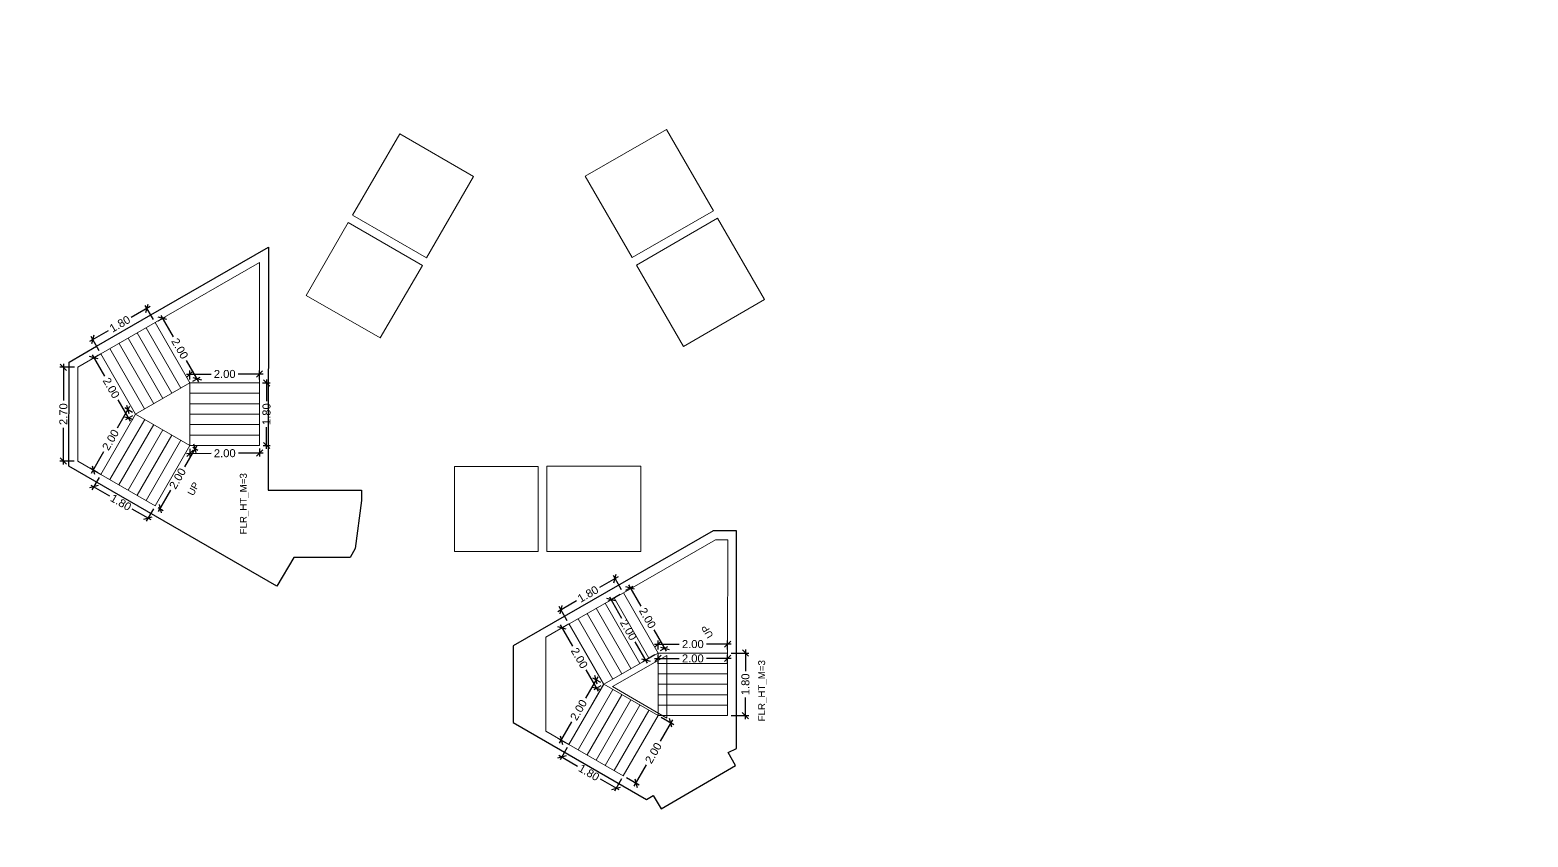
# Model space of a CAD drawing. Header units: metres. Extents: x 256329 to 886268, y -249371 to 355.
# Drawn here: x 282609.43 to 282652.48, y -417.07 to -393.86 of the extents above; entities that cross this region are included whole.
import ezdxf

# ---------------------------------------------------------------- set-up
doc = ezdxf.new("R2010")
doc.units = ezdxf.units.M
doc.header["$MEASUREMENT"] = 0
doc.header["$PDMODE"] = 35
doc.linetypes.add('CONTINOUS', pattern=[0])
doc.layers.get('0').update_dxf_attribs({"lineweight": 18})
doc.layers.get('Defpoints').update_dxf_attribs({"lineweight": 20})
doc.layers.add('A_TEXT', color=4, linetype='Continuous', lineweight=0, transparency=0.3)
for name, color, linetype, lineweight in [('BLK_1_FLR_1_STAIR_1_LANDING_2', 7, 'Continuous', 0), ('BLK_1_FLR_2_LIFT_10', 1, 'Continuous', 0), ('BLK_1_FLR_2_LIFT_11', 1, 'Continuous', 0), ('BLK_1_FLR_2_LIFT_12', 1, 'Continuous', 0), ('BLK_1_FLR_2_LIFT_7', 1, 'Continuous', 0), ('BLK_1_FLR_2_LIFT_8', 1, 'Continuous', 0), ('BLK_1_FLR_2_LIFT_9', 1, 'Continuous', 0), ('BLK_1_FLR_2_STAIR_3_FLIGHT_1', 7, 'Continuous', 0), ('BLK_1_FLR_2_STAIR_3_FLIGHT_2', 7, 'Continuous', 0), ('BLK_1_FLR_2_STAIR_3_FLIGHT_3', 7, 'Continuous', 0), ('BLK_1_FLR_2_STAIR_3_LANDING_1', 7, 'Continuous', 0), ('BLK_1_FLR_2_STAIR_4_FLIGHT_1', 7, 'Continuous', 0), ('BLK_1_FLR_2_STAIR_4_FLIGHT_2', 7, 'Continuous', 0), ('BLK_1_FLR_2_STAIR_4_FLIGHT_3', 7, 'Continuous', 0), ('BLK_1_FLR_2_STAIR_4_LANDING_1', 7, 'Continuous', 0), ('BLK_1_FLR_2_STAIR_4_LANDING_2', 7, 'Continuous', 0)]:
    doc.layers.add(name, color=color, linetype=linetype, lineweight=lineweight)
doc.layers.add('BLK_1_FLR_2_STAIR_3', color=7, linetype='Continuous', plot=False)
doc.layers.add('BLK_1_FLR_2_STAIR_4', color=7, linetype='Continuous', plot=False)
doc.styles.add('Arial', font='arial.ttf')
doc.styles.get("Standard").update_dxf_attribs({"font": 'arial.ttf'})
doc.dimstyles.new('METRIC DIM', dxfattribs={"dimtxt": 0.23, "dimasz": 0.18, "dimexe": 0.1, "dimexo": 0.1, "dimgap": 0.09, "dimtad": 0, "dimzin": 0, "dimdsep": 46, "dimtxsty": 'Standard', "dimblk": 'OBLIQUE', "dimcen": 0, "dimdle": 0.1, "dimclrd": 147, "dimclre": 147, "dimclrt": 7, "dimadec": 0, "dimazin": 0, "dimtfac": 1, "dimtofl": 0, "dimtmove": 0, "dimatfit": 2, "dimfxl": 0.125, "dimtolj": 1, "dimtzin": 0, "dimarcsym": 0})

# ---------------------------------------------------------------- blocks, each defined once
blk = doc.blocks.new('_Oblique')
at = {"color": 0, "linetype": 'ByBlock', "lineweight": -2}
blk.add_line((-0.5, -0.5), (0.5, 0.5), dxfattribs=at)
blk = doc.blocks.new('*D792')
at = {"layer": 'BLK_1_FLR_2_STAIR_3_FLIGHT_2', "color": 147, "lineweight": -2, "transparency": 16777216}
for p, q in [((282626.33526, -409.580947), (282625.795524, -409.891094)), ((282626.433826, -409.953188), (282626.198733, -409.544065)), ((282624.601168, -410.577402), (282625.140904, -410.267256)), ((282624.873143, -410.849998), (282624.63805, -410.440875))]:
    blk.add_line(p, q, dxfattribs=at)
at = {"layer": 'Defpoints', "color": 0, "linetype": 'CONTINOUS', "transparency": 16777216}
for p in [(282626.248556, -409.63077), (282626.483649, -410.039893, 0.042641), (282624.922966, -410.936703, 0.042641)]:
    blk.add_point(p, dxfattribs=at)
at = {"layer": 'BLK_1_FLR_2_STAIR_3_FLIGHT_2', "color": 147, "linetype": 'CONTINOUS', "lineweight": -2, "transparency": 16777216, "xscale": 0.18, "yscale": 0.18, "zscale": 0.18}
for p, rotation in [((282626.248556, -409.63077), 29.88281300000001), ((282624.687873, -410.527579), 209.882813)]:
    blk.add_blockref('_Oblique', p, dxfattribs=dict(at, rotation=rotation))
at = {"layer": 'BLK_1_FLR_2_STAIR_3_FLIGHT_2', "color": 7, "linetype": 'CONTINOUS', "transparency": 16777216, "insert": (282625.468214, -410.079175), "char_height": 0.23, "attachment_point": 5, "rotation": 29.8828126}
blk.add_mtext('\\A1;1.80', dxfattribs=at)
blk = doc.blocks.new('*D793')
at = {"layer": 'BLK_1_FLR_2_STAIR_3_FLIGHT_3', "color": 147, "lineweight": -2, "transparency": 16777216}
for p, q in [((282629.580751, -411.774022), (282630.092723, -411.774206)), ((282629.992759, -411.67417), (282629.992535, -412.29667)), ((282629.99204, -413.67417), (282629.992263, -413.05167)), ((282629.580104, -413.574022), (282630.092076, -413.574206))]:
    blk.add_line(p, q, dxfattribs=at)
at = {"layer": 'Defpoints', "color": 0, "linetype": 'CONTINOUS', "transparency": 16777216}
for p in [(282629.480751, -411.773986, 0.042641), (282629.992723, -411.77417), (282629.480104, -413.573986, 0.042641)]:
    blk.add_point(p, dxfattribs=at)
at = {"layer": 'BLK_1_FLR_2_STAIR_3_FLIGHT_3', "color": 147, "linetype": 'CONTINOUS', "lineweight": -2, "transparency": 16777216, "xscale": 0.18, "yscale": 0.18, "zscale": 0.18}
for p, rotation in [((282629.992723, -411.77417), 89.979403), ((282629.992076, -413.57417), 269.979403)]:
    blk.add_blockref('_Oblique', p, dxfattribs=dict(at, rotation=rotation))
at = {"layer": 'BLK_1_FLR_2_STAIR_3_FLIGHT_3', "color": 7, "linetype": 'CONTINOUS', "transparency": 16777216, "insert": (282629.992399, -412.67417), "char_height": 0.23, "attachment_point": 5, "rotation": 89.9794033}
blk.add_mtext('\\A1;1.80', dxfattribs=at)
blk = doc.blocks.new('*D729')
at = {"layer": 'BLK_1_FLR_2_STAIR_3_LANDING_1', "color": 147, "lineweight": -2, "transparency": 16777216}
for p, q in [((282625.748149, -412.456966), (282625.394005, -413.072892)), ((282625.83273, -412.62095), (282625.611612, -412.493812)), ((282624.650779, -414.365508), (282625.004923, -413.749582)), ((282624.835051, -414.356109), (282624.613934, -414.228971))]:
    blk.add_line(p, q, dxfattribs=at)
at = {"layer": 'Defpoints', "color": 0, "linetype": 'CONTINOUS', "transparency": 16777216}
for p in [(282625.698303, -412.543658), (282625.919421, -412.670795, 0.042641), (282624.921743, -414.405954, 0.042641)]:
    blk.add_point(p, dxfattribs=at)
at = {"layer": 'BLK_1_FLR_2_STAIR_3_LANDING_1', "color": 147, "linetype": 'CONTINOUS', "lineweight": -2, "transparency": 16777216, "xscale": 0.18, "yscale": 0.18, "zscale": 0.18}
for p, rotation in [((282625.698303, -412.543658), 60.102044), ((282624.700625, -414.278816), 240.102044)]:
    blk.add_blockref('_Oblique', p, dxfattribs=dict(at, rotation=rotation))
at = {"layer": 'BLK_1_FLR_2_STAIR_3_LANDING_1', "color": 7, "linetype": 'CONTINOUS', "transparency": 16777216, "insert": (282625.199464, -413.411237), "char_height": 0.23, "attachment_point": 5, "rotation": 60.1020442}
blk.add_mtext('\\A1;2.00', dxfattribs=at)
blk = doc.blocks.new('*D730')
at = {"layer": 'BLK_1_FLR_2_STAIR_3_LANDING_1', "color": 147, "lineweight": -2, "transparency": 16777216}
for p, q in [((282624.836261, -410.986526), (282624.635542, -411.101864)), ((282624.672424, -410.965337), (282625.026023, -411.580691)), ((282625.768525, -412.872838), (282625.414926, -412.257484)), ((282625.832716, -412.720618), (282625.631997, -412.835957))]:
    blk.add_line(p, q, dxfattribs=at)
at = {"layer": 'Defpoints', "color": 0, "linetype": 'CONTINOUS', "transparency": 16777216}
for p in [(282624.722247, -411.052041), (282624.922966, -410.936703, 0.042641), (282625.919421, -412.670795, 0.042641)]:
    blk.add_point(p, dxfattribs=at)
at = {"layer": 'BLK_1_FLR_2_STAIR_3_LANDING_1', "color": 147, "linetype": 'CONTINOUS', "lineweight": -2, "transparency": 16777216, "xscale": 0.18, "yscale": 0.18, "zscale": 0.18}
for p, rotation in [((282624.722247, -411.052041), 119.882813), ((282625.718702, -412.786134), 299.882813)]:
    blk.add_blockref('_Oblique', p, dxfattribs=dict(at, rotation=rotation))
at = {"layer": 'BLK_1_FLR_2_STAIR_3_LANDING_1', "color": 7, "linetype": 'CONTINOUS', "transparency": 16777216, "insert": (282625.220474, -411.919087), "char_height": 0.23, "attachment_point": 5, "rotation": 299.8828126}
blk.add_mtext('\\A1;2.00', dxfattribs=at)
blk = doc.blocks.new('*D731')
at = {"layer": 'BLK_1_FLR_2_STAIR_3_FLIGHT_2', "color": 147, "lineweight": -2, "transparency": 16777216}
for p, q in [((282626.396944, -410.089716), (282626.044557, -410.292207)), ((282626.081439, -410.15568), (282626.435038, -410.771034)), ((282627.17754, -412.063181), (282626.823941, -411.447827)), ((282627.3934, -411.823808), (282627.041012, -412.026299))]:
    blk.add_line(p, q, dxfattribs=at)
at = {"layer": 'Defpoints', "color": 0, "linetype": 'CONTINOUS', "transparency": 16777216}
for p in [(282626.483649, -410.039893, 0.042641), (282626.131262, -410.242384), (282627.480104, -411.773986, 0.042641)]:
    blk.add_point(p, dxfattribs=at)
at = {"layer": 'BLK_1_FLR_2_STAIR_3_FLIGHT_2', "color": 147, "linetype": 'CONTINOUS', "lineweight": -2, "transparency": 16777216, "xscale": 0.18, "yscale": 0.18, "zscale": 0.18}
for p, rotation in [((282626.131262, -410.242384), 119.882813), ((282627.127717, -411.976477), 299.882813)]:
    blk.add_blockref('_Oblique', p, dxfattribs=dict(at, rotation=rotation))
at = {"layer": 'BLK_1_FLR_2_STAIR_3_FLIGHT_2', "color": 7, "linetype": 'CONTINOUS', "transparency": 16777216, "insert": (282626.629489, -411.10943), "char_height": 0.23, "attachment_point": 5, "rotation": 299.8828126}
blk.add_mtext('\\A1;2.00', dxfattribs=at)
blk = doc.blocks.new('*D732')
at = {"layer": 'BLK_1_FLR_1_STAIR_1_LANDING_2', "color": 147, "lineweight": -2, "transparency": 16777216}
for p, q in [((282627.480104, -411.673986), (282627.480104, -411.418335)), ((282629.480104, -411.673986), (282629.480104, -411.418335)), ((282627.380104, -411.518335), (282628.089818, -411.518335)), ((282629.580104, -411.518335), (282628.870391, -411.518335))]:
    blk.add_line(p, q, dxfattribs=at)
at = {"layer": 'Defpoints', "color": 0, "linetype": 'CONTINOUS', "transparency": 16777216}
for p in [(282627.480104, -411.773986, 0.042641), (282629.480104, -411.518335), (282629.480104, -411.773986, 0.042641)]:
    blk.add_point(p, dxfattribs=at)
at = {"layer": 'BLK_1_FLR_1_STAIR_1_LANDING_2', "color": 147, "linetype": 'CONTINOUS', "lineweight": -2, "transparency": 16777216, "xscale": 0.18, "yscale": 0.18, "zscale": 0.18, "rotation": 180}
blk.add_blockref('_Oblique', (282627.480104, -411.518335), dxfattribs=at)
at = {"layer": 'BLK_1_FLR_1_STAIR_1_LANDING_2', "color": 147, "linetype": 'CONTINOUS', "lineweight": -2, "transparency": 16777216, "xscale": 0.18, "yscale": 0.18, "zscale": 0.18}
blk.add_blockref('_Oblique', (282629.480104, -411.518335), dxfattribs=at)
at = {"layer": 'BLK_1_FLR_1_STAIR_1_LANDING_2', "color": 7, "linetype": 'CONTINOUS', "transparency": 16777216, "insert": (282628.480104, -411.518335), "char_height": 0.23, "attachment_point": 5}
blk.add_mtext('\\A1;2.00', dxfattribs=at)
blk = doc.blocks.new('*D733')
at = {"layer": 'BLK_1_FLR_2_STAIR_3_FLIGHT_1', "color": 147, "lineweight": -2, "transparency": 16777216}
for p, q in [((282624.871759, -414.492566), (282624.666353, -414.848495)), ((282624.629725, -414.7119), (282625.168884, -415.023048)), ((282626.361965, -415.711572), (282625.822805, -415.400424)), ((282626.430775, -415.392271), (282626.225369, -415.748201))]:
    blk.add_line(p, q, dxfattribs=at)
at = {"layer": 'Defpoints', "color": 0, "linetype": 'CONTINOUS', "transparency": 16777216}
for p in [(282624.921743, -414.405954, 0.042641), (282626.480759, -415.305659, 0.042641), (282626.275353, -415.661589)]:
    blk.add_point(p, dxfattribs=at)
at = {"layer": 'BLK_1_FLR_2_STAIR_3_FLIGHT_1', "color": 147, "linetype": 'CONTINOUS', "lineweight": -2, "transparency": 16777216, "xscale": 0.18, "yscale": 0.18, "zscale": 0.18}
for p, rotation in [((282624.716337, -414.761883), 150.01084), ((282626.275353, -415.661589), 330.01084)]:
    blk.add_blockref('_Oblique', p, dxfattribs=dict(at, rotation=rotation))
at = {"layer": 'BLK_1_FLR_2_STAIR_3_FLIGHT_1', "color": 7, "linetype": 'CONTINOUS', "transparency": 16777216, "insert": (282625.495845, -415.211736), "char_height": 0.23, "attachment_point": 5, "rotation": 330.0108404}
blk.add_mtext('\\A1;1.80', dxfattribs=at)
blk = doc.blocks.new('*D734')
at = {"layer": 'BLK_1_FLR_2_STAIR_4_FLIGHT_2', "color": 147, "lineweight": -2, "transparency": 16777216}
for p, q in [((282612.885724, -401.813559), (282612.345988, -402.123705)), ((282612.98429, -402.1858), (282612.749197, -401.776677)), ((282611.151632, -402.810014), (282611.691368, -402.499867)), ((282611.423607, -403.08261), (282611.188514, -402.673487))]:
    blk.add_line(p, q, dxfattribs=at)
at = {"layer": 'Defpoints', "color": 0, "linetype": 'CONTINOUS', "transparency": 16777216}
for p in [(282612.79902, -401.863381), (282613.034113, -402.272505, 0.042641), (282611.473429, -403.169315, 0.042641)]:
    blk.add_point(p, dxfattribs=at)
at = {"layer": 'BLK_1_FLR_2_STAIR_4_FLIGHT_2', "color": 147, "linetype": 'CONTINOUS', "lineweight": -2, "transparency": 16777216, "xscale": 0.18, "yscale": 0.18, "zscale": 0.18}
for p, rotation in [((282612.79902, -401.863381), 29.88281300000001), ((282611.238336, -402.760191), 209.882813)]:
    blk.add_blockref('_Oblique', p, dxfattribs=dict(at, rotation=rotation))
at = {"layer": 'BLK_1_FLR_2_STAIR_4_FLIGHT_2', "color": 7, "linetype": 'CONTINOUS', "transparency": 16777216, "insert": (282612.018678, -402.311786), "char_height": 0.23, "attachment_point": 5, "rotation": 29.8828126}
blk.add_mtext('\\A1;1.80', dxfattribs=at)
blk = doc.blocks.new('*D735')
at = {"layer": 'BLK_1_FLR_2_STAIR_4_LANDING_1', "color": 147, "lineweight": -2, "transparency": 16777216}
for p, q in [((282612.298613, -404.689578), (282611.944469, -405.305504)), ((282612.383193, -404.853561), (282612.162076, -404.726424)), ((282611.201243, -406.59812), (282611.555387, -405.982194)), ((282611.385515, -406.58872), (282611.164397, -406.461583))]:
    blk.add_line(p, q, dxfattribs=at)
at = {"layer": 'Defpoints', "color": 0, "linetype": 'CONTINOUS', "transparency": 16777216}
for p in [(282612.248767, -404.776269), (282612.469885, -404.903407, 0.042641), (282611.472207, -406.638566, 0.042641)]:
    blk.add_point(p, dxfattribs=at)
at = {"layer": 'BLK_1_FLR_2_STAIR_4_LANDING_1', "color": 147, "linetype": 'CONTINOUS', "lineweight": -2, "transparency": 16777216, "xscale": 0.18, "yscale": 0.18, "zscale": 0.18}
for p, rotation in [((282612.248767, -404.776269), 60.102044), ((282611.251089, -406.511428), 240.102044)]:
    blk.add_blockref('_Oblique', p, dxfattribs=dict(at, rotation=rotation))
at = {"layer": 'BLK_1_FLR_2_STAIR_4_LANDING_1', "color": 7, "linetype": 'CONTINOUS', "transparency": 16777216, "insert": (282611.749928, -405.643849), "char_height": 0.23, "attachment_point": 5, "rotation": 60.1020442}
blk.add_mtext('\\A1;2.00', dxfattribs=at)
blk = doc.blocks.new('*D736')
at = {"layer": 'BLK_1_FLR_2_STAIR_4_FLIGHT_2', "color": 147, "lineweight": -2, "transparency": 16777216}
for p, q in [((282611.386725, -403.219137), (282611.186006, -403.334476)), ((282611.222888, -403.197948), (282611.576487, -403.813303)), ((282612.318989, -405.10545), (282611.96539, -404.490096)), ((282612.38318, -404.95323), (282612.182461, -405.068568))]:
    blk.add_line(p, q, dxfattribs=at)
at = {"layer": 'Defpoints', "color": 0, "linetype": 'CONTINOUS', "transparency": 16777216}
for p in [(282611.272711, -403.284653), (282611.473429, -403.169315, 0.042641), (282612.469885, -404.903407, 0.042641)]:
    blk.add_point(p, dxfattribs=at)
at = {"layer": 'BLK_1_FLR_2_STAIR_4_FLIGHT_2', "color": 147, "linetype": 'CONTINOUS', "lineweight": -2, "transparency": 16777216, "xscale": 0.18, "yscale": 0.18, "zscale": 0.18}
for p, rotation in [((282611.272711, -403.284653), 119.882813), ((282612.269166, -405.018746), 299.882813)]:
    blk.add_blockref('_Oblique', p, dxfattribs=dict(at, rotation=rotation))
at = {"layer": 'BLK_1_FLR_2_STAIR_4_FLIGHT_2', "color": 7, "linetype": 'CONTINOUS', "transparency": 16777216, "insert": (282611.770938, -404.151699), "char_height": 0.23, "attachment_point": 5, "rotation": 299.8828126}
blk.add_mtext('\\A1;2.00', dxfattribs=at)
blk = doc.blocks.new('*D737')
at = {"layer": 'BLK_1_FLR_2_STAIR_4_FLIGHT_3', "color": 147, "lineweight": -2, "transparency": 16777216}
for p, q in [((282616.031215, -405.897643), (282616.032232, -406.124922)), ((282613.931586, -406.034324), (282614.641402, -406.031147)), ((282614.031016, -405.906596), (282614.032033, -406.133876)), ((282616.131783, -406.024475), (282615.421968, -406.027653))]:
    blk.add_line(p, q, dxfattribs=at)
at = {"layer": 'Defpoints', "color": 0, "linetype": 'CONTINOUS', "transparency": 16777216}
for p in [(282614.030568, -405.806597, 0.042641), (282616.030767, -405.797644, 0.042641), (282616.031784, -406.024923)]:
    blk.add_point(p, dxfattribs=at)
at = {"layer": 'BLK_1_FLR_2_STAIR_4_FLIGHT_3', "color": 147, "linetype": 'CONTINOUS', "lineweight": -2, "transparency": 16777216, "xscale": 0.18, "yscale": 0.18, "zscale": 0.18}
for p, rotation in [((282614.031585, -406.033877), 180.256477), ((282616.031784, -406.024923), 0.256477)]:
    blk.add_blockref('_Oblique', p, dxfattribs=dict(at, rotation=rotation))
at = {"layer": 'BLK_1_FLR_2_STAIR_4_FLIGHT_3', "color": 7, "linetype": 'CONTINOUS', "transparency": 16777216, "insert": (282615.031685, -406.0294), "char_height": 0.23, "attachment_point": 5, "rotation": 0.2564771}
blk.add_mtext('\\A1;2.00', dxfattribs=at)
blk = doc.blocks.new('*D738')
at = {"layer": 'BLK_1_FLR_2_STAIR_4_FLIGHT_1', "color": 147, "lineweight": -2, "transparency": 16777216}
for p, q in [((282614.225493, -405.803631), (282613.870916, -406.418045)), ((282614.11718, -405.856581), (282614.262122, -405.940227)), ((282613.126181, -407.708529), (282613.480758, -407.094115)), ((282613.117835, -407.588255), (282613.262776, -407.6719))]:
    blk.add_line(p, q, dxfattribs=at)
at = {"layer": 'Defpoints', "color": 0, "linetype": 'CONTINOUS', "transparency": 16777216}
for p in [(282614.030568, -405.806597, 0.042641), (282613.031223, -407.538271, 0.042641), (282613.176164, -407.621917)]:
    blk.add_point(p, dxfattribs=at)
at = {"layer": 'BLK_1_FLR_2_STAIR_4_FLIGHT_1', "color": 147, "linetype": 'CONTINOUS', "lineweight": -2, "transparency": 16777216, "xscale": 0.18, "yscale": 0.18, "zscale": 0.18}
for p, rotation in [((282614.17551, -405.890243), 60.01084000000001), ((282613.176164, -407.621917), 240.01084)]:
    blk.add_blockref('_Oblique', p, dxfattribs=dict(at, rotation=rotation))
at = {"layer": 'BLK_1_FLR_2_STAIR_4_FLIGHT_1', "color": 7, "linetype": 'CONTINOUS', "transparency": 16777216, "insert": (282613.675837, -406.75608), "char_height": 0.23, "attachment_point": 5, "rotation": 60.0108404}
blk.add_mtext('\\A1;2.00', dxfattribs=at)
blk = doc.blocks.new('*D739')
at = {"layer": 'BLK_1_FLR_2_STAIR_4_LANDING_2', "color": 147, "lineweight": -2, "transparency": 16777216}
for p, q in [((282613.120817, -402.222682), (282613.328943, -402.103088)), ((282613.192416, -402.066206), (282613.546015, -402.68156)), ((282614.288517, -403.973707), (282613.934918, -403.358353)), ((282614.117273, -403.956775), (282614.325398, -403.83718))]:
    blk.add_line(p, q, dxfattribs=at)
at = {"layer": 'Defpoints', "color": 0, "linetype": 'CONTINOUS', "transparency": 16777216}
for p in [(282613.034113, -402.272505, 0.042641), (282613.242238, -402.15291), (282614.030568, -404.006597, 0.042641)]:
    blk.add_point(p, dxfattribs=at)
at = {"layer": 'BLK_1_FLR_2_STAIR_4_LANDING_2', "color": 147, "linetype": 'CONTINOUS', "lineweight": -2, "transparency": 16777216, "xscale": 0.18, "yscale": 0.18, "zscale": 0.18}
for p, rotation in [((282613.242238, -402.15291), 119.882813), ((282614.238694, -403.887003), 299.882813)]:
    blk.add_blockref('_Oblique', p, dxfattribs=dict(at, rotation=rotation))
at = {"layer": 'BLK_1_FLR_2_STAIR_4_LANDING_2', "color": 7, "linetype": 'CONTINOUS', "transparency": 16777216, "insert": (282613.740466, -403.019957), "char_height": 0.23, "attachment_point": 5, "rotation": 299.8828126}
blk.add_mtext('\\A1;2.00', dxfattribs=at)
blk = doc.blocks.new('*D740')
at = {"layer": 'BLK_1_FLR_2_STAIR_4_LANDING_2', "color": 147, "lineweight": -2, "transparency": 16777216}
for p, q in [((282614.030568, -403.906597), (282614.030568, -403.650947)), ((282616.030568, -403.906597), (282616.030568, -403.650947)), ((282613.930568, -403.750947), (282614.640282, -403.750947)), ((282616.130568, -403.750947), (282615.420855, -403.750947))]:
    blk.add_line(p, q, dxfattribs=at)
at = {"layer": 'Defpoints', "color": 0, "linetype": 'CONTINOUS', "transparency": 16777216}
for p in [(282614.030568, -404.006597, 0.042641), (282616.030568, -403.750947), (282616.030568, -404.006597, 0.042641)]:
    blk.add_point(p, dxfattribs=at)
at = {"layer": 'BLK_1_FLR_2_STAIR_4_LANDING_2', "color": 147, "linetype": 'CONTINOUS', "lineweight": -2, "transparency": 16777216, "xscale": 0.18, "yscale": 0.18, "zscale": 0.18, "rotation": 180}
blk.add_blockref('_Oblique', (282614.030568, -403.750947), dxfattribs=at)
at = {"layer": 'BLK_1_FLR_2_STAIR_4_LANDING_2', "color": 147, "linetype": 'CONTINOUS', "lineweight": -2, "transparency": 16777216, "xscale": 0.18, "yscale": 0.18, "zscale": 0.18}
blk.add_blockref('_Oblique', (282616.030568, -403.750947), dxfattribs=at)
at = {"layer": 'BLK_1_FLR_2_STAIR_4_LANDING_2', "color": 7, "linetype": 'CONTINOUS', "transparency": 16777216, "insert": (282615.030568, -403.750947), "char_height": 0.23, "attachment_point": 5}
blk.add_mtext('\\A1;2.00', dxfattribs=at)
blk = doc.blocks.new('*D741')
at = {"layer": 'BLK_1_FLR_2_STAIR_4_FLIGHT_1', "color": 147, "lineweight": -2, "transparency": 16777216}
for p, q in [((282611.422223, -406.725178), (282611.216817, -407.081107)), ((282611.180189, -406.944512), (282611.719348, -407.25566)), ((282612.912429, -407.944184), (282612.373269, -407.633036)), ((282612.981239, -407.624883), (282612.775833, -407.980812))]:
    blk.add_line(p, q, dxfattribs=at)
at = {"layer": 'Defpoints', "color": 0, "linetype": 'CONTINOUS', "transparency": 16777216}
for p in [(282611.472207, -406.638566, 0.042641), (282613.031223, -407.538271, 0.042641), (282612.825817, -407.8942)]:
    blk.add_point(p, dxfattribs=at)
at = {"layer": 'BLK_1_FLR_2_STAIR_4_FLIGHT_1', "color": 147, "linetype": 'CONTINOUS', "lineweight": -2, "transparency": 16777216, "xscale": 0.18, "yscale": 0.18, "zscale": 0.18}
for p, rotation in [((282611.266801, -406.994495), 150.01084), ((282612.825817, -407.8942), 330.01084)]:
    blk.add_blockref('_Oblique', p, dxfattribs=dict(at, rotation=rotation))
at = {"layer": 'BLK_1_FLR_2_STAIR_4_FLIGHT_1', "color": 7, "linetype": 'CONTINOUS', "transparency": 16777216, "insert": (282612.046309, -407.444348), "char_height": 0.23, "attachment_point": 5, "rotation": 330.0108404}
blk.add_mtext('\\A1;1.80', dxfattribs=at)
blk = doc.blocks.new('*D742')
at = {"layer": 'BLK_1_FLR_2_STAIR_4_FLIGHT_3', "color": 147, "lineweight": -2, "transparency": 16777216}
for p, q in [((282616.116769, -404.006597), (282616.331917, -404.006597)), ((282616.231917, -403.906597), (282616.231917, -404.529097)), ((282616.231917, -405.906597), (282616.231917, -405.284097)), ((282616.130568, -405.806597), (282616.331917, -405.806597))]:
    blk.add_line(p, q, dxfattribs=at)
at = {"layer": 'Defpoints', "color": 0, "linetype": 'CONTINOUS', "transparency": 16777216}
for p in [(282616.016769, -404.006597, 0.042641), (282616.231917, -404.006597), (282616.030568, -405.806597, 0.042641)]:
    blk.add_point(p, dxfattribs=at)
at = {"layer": 'BLK_1_FLR_2_STAIR_4_FLIGHT_3', "color": 147, "linetype": 'CONTINOUS', "lineweight": -2, "transparency": 16777216, "xscale": 0.18, "yscale": 0.18, "zscale": 0.18}
for p, rotation in [((282616.231917, -404.006597), 90), ((282616.231917, -405.806597), 270)]:
    blk.add_blockref('_Oblique', p, dxfattribs=dict(at, rotation=rotation))
at = {"layer": 'BLK_1_FLR_2_STAIR_4_FLIGHT_3', "color": 7, "linetype": 'CONTINOUS', "transparency": 16777216, "insert": (282616.231917, -404.906597), "char_height": 0.23, "attachment_point": 5, "rotation": 90}
blk.add_mtext('\\A1;1.80', dxfattribs=at)
blk = doc.blocks.new('*D743')
at = {"layer": 'BLK_1_FLR_2_STAIR_4_LANDING_1', "color": 147, "lineweight": -2, "transparency": 16777216}
for p, q in [((282610.709655, -403.556308), (282610.295821, -403.556308)), ((282610.395821, -403.456308), (282610.395821, -404.515491)), ((282610.395821, -406.355248), (282610.395821, -405.296064)), ((282610.708992, -406.255248), (282610.295821, -406.255248))]:
    blk.add_line(p, q, dxfattribs=at)
at = {"layer": 'Defpoints', "color": 0, "linetype": 'CONTINOUS', "transparency": 16777216}
for p in [(282610.395821, -403.556308), (282610.809655, -403.556308, 0.042641), (282610.808992, -406.255248, 0.042641)]:
    blk.add_point(p, dxfattribs=at)
at = {"layer": 'BLK_1_FLR_2_STAIR_4_LANDING_1', "color": 147, "linetype": 'CONTINOUS', "lineweight": -2, "transparency": 16777216, "xscale": 0.18, "yscale": 0.18, "zscale": 0.18}
for p, rotation in [((282610.395821, -403.556308), 90), ((282610.395821, -406.255248), 270)]:
    blk.add_blockref('_Oblique', p, dxfattribs=dict(at, rotation=rotation))
at = {"layer": 'BLK_1_FLR_2_STAIR_4_LANDING_1', "color": 7, "linetype": 'CONTINOUS', "transparency": 16777216, "insert": (282610.395821, -404.905778), "char_height": 0.23, "attachment_point": 5, "rotation": 90}
blk.add_mtext('\\A1;2.70', dxfattribs=at)
blk = doc.blocks.new('*D744')
at = {"layer": 'BLK_1_FLR_2_STAIR_3_FLIGHT_3', "color": 147, "lineweight": -2, "transparency": 16777216}
for p, q in [((282627.480104, -412.085589), (282627.480104, -411.829938)), ((282629.480104, -412.085589), (282629.480104, -411.829938)), ((282627.380104, -411.929938), (282628.089818, -411.929938)), ((282629.580104, -411.929938), (282628.870391, -411.929938))]:
    blk.add_line(p, q, dxfattribs=at)
at = {"layer": 'Defpoints', "color": 0, "linetype": 'CONTINOUS', "transparency": 16777216}
for p in [(282627.480104, -412.185589, 0.042641), (282629.480104, -411.929938), (282629.480104, -412.185589, 0.042641)]:
    blk.add_point(p, dxfattribs=at)
at = {"layer": 'BLK_1_FLR_2_STAIR_3_FLIGHT_3', "color": 147, "linetype": 'CONTINOUS', "lineweight": -2, "transparency": 16777216, "xscale": 0.18, "yscale": 0.18, "zscale": 0.18, "rotation": 180}
blk.add_blockref('_Oblique', (282627.480104, -411.929938), dxfattribs=at)
at = {"layer": 'BLK_1_FLR_2_STAIR_3_FLIGHT_3', "color": 147, "linetype": 'CONTINOUS', "lineweight": -2, "transparency": 16777216, "xscale": 0.18, "yscale": 0.18, "zscale": 0.18}
blk.add_blockref('_Oblique', (282629.480104, -411.929938), dxfattribs=at)
at = {"layer": 'BLK_1_FLR_2_STAIR_3_FLIGHT_3', "color": 7, "linetype": 'CONTINOUS', "transparency": 16777216, "insert": (282628.480104, -411.929938), "char_height": 0.23, "attachment_point": 5}
blk.add_mtext('\\A1;2.00', dxfattribs=at)
blk = doc.blocks.new('*D726')
at = {"layer": 'BLK_1_FLR_2_STAIR_3_FLIGHT_1', "color": 147, "lineweight": -2, "transparency": 16777216}
for p, q in [((282627.568496, -413.62229), (282627.933721, -413.832286)), ((282627.896875, -413.695748), (282627.542731, -414.311674)), ((282626.570818, -415.357448), (282626.936042, -415.567444)), ((282626.799505, -415.60429), (282627.153649, -414.988364))]:
    blk.add_line(p, q, dxfattribs=at)
at = {"layer": 'Defpoints', "color": 0, "linetype": 'CONTINOUS', "transparency": 16777216}
for p in [(282627.481805, -413.572444, 0.042641), (282627.847029, -413.78244), (282626.484126, -415.307603, 0.042641)]:
    blk.add_point(p, dxfattribs=at)
at = {"layer": 'BLK_1_FLR_2_STAIR_3_FLIGHT_1', "color": 147, "linetype": 'CONTINOUS', "lineweight": -2, "transparency": 16777216, "xscale": 0.18, "yscale": 0.18, "zscale": 0.18}
for p, rotation in [((282627.847029, -413.78244), 60.102044), ((282626.849351, -415.517599), 240.102044)]:
    blk.add_blockref('_Oblique', p, dxfattribs=dict(at, rotation=rotation))
at = {"layer": 'BLK_1_FLR_2_STAIR_3_FLIGHT_1', "color": 7, "linetype": 'CONTINOUS', "transparency": 16777216, "insert": (282627.34819, -414.650019), "char_height": 0.23, "attachment_point": 5, "rotation": 60.1020442}
blk.add_mtext('\\A1;2.00', dxfattribs=at)
blk = doc.blocks.new('*D727')
at = {"layer": 'BLK_1_FLR_1_STAIR_1_LANDING_2', "color": 147, "lineweight": -2, "transparency": 16777216}
for p, q in [((282626.559159, -409.97059), (282626.767285, -409.850995)), ((282626.630758, -409.814113), (282626.984357, -410.429468)), ((282627.726859, -411.721615), (282627.37326, -411.10626)), ((282627.555615, -411.704682), (282627.76374, -411.585088))]:
    blk.add_line(p, q, dxfattribs=at)
at = {"layer": 'Defpoints', "color": 0, "linetype": 'CONTINOUS', "transparency": 16777216}
for p in [(282626.472455, -410.020412, 0.042641), (282626.680581, -409.900818), (282627.46891, -411.754505, 0.042641)]:
    blk.add_point(p, dxfattribs=at)
at = {"layer": 'BLK_1_FLR_1_STAIR_1_LANDING_2', "color": 147, "linetype": 'CONTINOUS', "lineweight": -2, "transparency": 16777216, "xscale": 0.18, "yscale": 0.18, "zscale": 0.18}
for p, rotation in [((282626.680581, -409.900818), 119.882813), ((282627.677036, -411.63491), 299.882813)]:
    blk.add_blockref('_Oblique', p, dxfattribs=dict(at, rotation=rotation))
at = {"layer": 'BLK_1_FLR_1_STAIR_1_LANDING_2', "color": 7, "linetype": 'CONTINOUS', "transparency": 16777216, "insert": (282627.178808, -410.767864), "char_height": 0.23, "attachment_point": 5, "rotation": 299.8828126}
blk.add_mtext('\\A1;2.00', dxfattribs=at)

msp = doc.modelspace()

# ---------------------------------------------------------------- linework, layer by layer
at = {"color": 5, "linetype": 'CONTINOUS'}
for points in [[(282627.737509, -411.842285), (282626.176826, -412.739095)], [(282627.737509, -413.642285), (282627.737509, -411.842285)], [(282627.737509, -413.642285), (282626.176826, -412.739095)]]:
    msp.add_lwpolyline(points, close=True, dxfattribs=at)
at = {"layer": 'BLK_1_FLR_1_STAIR_1_LANDING_2', "color": 7, "linetype": 'CONTINOUS'}
msp.add_lwpolyline([(282627.480104, -411.773986), (282626.483649, -410.039893), (282629.131566, -408.51833), (282629.481566, -408.518418), (282629.480104, -411.773986), (282627.480104, -411.773986)], dxfattribs=at)
at = {"layer": 'BLK_1_FLR_2_LIFT_10', "color": 1, "linetype": 'ByBlock', "lineweight": 9, "elevation": 0.042641}
msp.add_lwpolyline([(282622.179601, -398.070887), (282620.82764, -400.408023), (282618.706327, -399.182245), (282620.058288, -396.845109)], close=True, dxfattribs=at)
at = {"layer": 'BLK_1_FLR_2_LIFT_11', "color": 1, "linetype": 'ByBlock', "lineweight": 9, "elevation": 0.042641}
msp.add_lwpolyline([(282629.071687, -399.054917), (282626.733352, -400.404802), (282625.383467, -398.066467), (282627.721802, -396.716582)], close=True, dxfattribs=at)
at = {"layer": 'BLK_1_FLR_2_LIFT_12', "color": 2, "linetype": 'ByBlock', "lineweight": 9, "elevation": 0.124096}
msp.add_lwpolyline([(282628.215245, -402.955598), (282630.541448, -401.612716), (282629.191564, -399.274381), (282626.862799, -400.618741)], close=True, dxfattribs=at)
at = {"layer": 'BLK_1_FLR_2_LIFT_7', "color": 1, "linetype": 'ByBlock', "lineweight": 9, "elevation": 0.042641}
msp.add_lwpolyline([(282624.285513, -406.405493), (282626.986126, -406.405493), (282626.986126, -408.854817), (282624.285513, -408.854817)], close=True, dxfattribs=at)
at = {"layer": 'BLK_1_FLR_2_LIFT_8', "color": 1, "linetype": 'ByBlock', "lineweight": 9, "elevation": 0.042641}
msp.add_lwpolyline([(282621.636126, -406.406831), (282624.036739, -406.406831), (282624.036739, -408.856231), (282621.636126, -408.856231)], close=True, dxfattribs=at)
at = {"layer": 'BLK_1_FLR_2_LIFT_9', "color": 1, "linetype": 'ByBlock', "lineweight": 9, "elevation": 0.159638}
msp.add_lwpolyline([(282619.499342, -402.7085), (282617.372248, -401.495064), (282618.581634, -399.398246), (282620.714613, -400.629852)], close=True, dxfattribs=at)
at = {"layer": 'BLK_1_FLR_2_STAIR_3', "color": 7, "linetype": 'CONTINOUS'}
msp.add_lwpolyline([(282623.315113, -411.568454), (282623.315113, -413.771247), (282627.147326, -415.98281), (282627.343126, -415.869678), (282627.572887, -416.258203), (282629.711068, -415.012512), (282629.494678, -414.636638), (282629.733384, -414.516905), (282629.734948, -408.265162), (282629.063996, -408.264994)], close=True, dxfattribs=at)
at = {"layer": 'BLK_1_FLR_2_STAIR_3_FLIGHT_1', "color": 3, "linetype": 'CONTINOUS'}
for p, q in [((282625.919421, -412.670795), (282624.921743, -414.405954)), ((282626.180924, -412.824231), (282625.181579, -414.555905)), ((282626.44076, -412.974182), (282625.441415, -414.705856)), ((282626.700596, -413.124133), (282625.701251, -414.855807)), ((282626.960432, -413.274084), (282625.961087, -415.005758)), ((282627.220268, -413.424035), (282626.220923, -415.155708)), ((282627.480104, -413.573986), (282626.480759, -415.305659))]:
    msp.add_line(p, q, dxfattribs=at)
at = {"layer": 'BLK_1_FLR_2_STAIR_3_FLIGHT_1', "ltscale": 0.05}
msp.add_lwpolyline([(282625.919421, -412.670795), (282627.480104, -413.573986), (282626.480759, -415.305659), (282624.921743, -414.405954), (282625.919421, -412.670795)], dxfattribs=at)
at = {"layer": 'BLK_1_FLR_2_STAIR_3_FLIGHT_2', "color": 3, "linetype": 'CONTINOUS'}
for p, q in [((282627.21999, -411.923454), (282626.223535, -410.189361)), ((282627.480104, -411.773986), (282626.483649, -410.039893)), ((282626.699763, -412.22239), (282625.703307, -410.488298)), ((282626.959876, -412.072922), (282625.963421, -410.33883)), ((282625.919421, -412.670795), (282624.922966, -410.936703)), ((282626.179535, -412.521327), (282625.18308, -410.787235)), ((282626.439649, -412.371859), (282625.443193, -410.637766))]:
    msp.add_line(p, q, dxfattribs=at)
at = {"layer": 'BLK_1_FLR_2_STAIR_3_FLIGHT_2', "color": 7, "linetype": 'CONTINOUS'}
msp.add_lwpolyline([(282624.922966, -410.936703), (282626.483649, -410.039893), (282627.480104, -411.773986), (282625.919421, -412.670795), (282624.922966, -410.936703)], dxfattribs=at)
at = {"layer": 'BLK_1_FLR_2_STAIR_3_FLIGHT_3', "color": 3, "linetype": 'CONTINOUS'}
for p, q in [((282627.480104, -411.773986), (282629.480104, -411.773986)), ((282627.480104, -412.073986), (282629.480104, -412.073986)), ((282627.480104, -412.373986), (282629.480104, -412.373986)), ((282627.480104, -412.673986), (282629.480104, -412.673986)), ((282627.480104, -412.973986), (282629.480104, -412.973986)), ((282627.480104, -413.273986), (282629.480104, -413.273986)), ((282627.480104, -413.573986), (282629.480104, -413.573986))]:
    msp.add_line(p, q, dxfattribs=at)
at = {"layer": 'BLK_1_FLR_2_STAIR_3_FLIGHT_3', "color": 7, "linetype": 'CONTINOUS'}
msp.add_lwpolyline([(282627.480104, -413.573986), (282627.480104, -411.773986), (282629.480104, -411.773986), (282629.480104, -413.573986)], close=True, dxfattribs=at)
at = {"layer": 'BLK_1_FLR_2_STAIR_3_LANDING_1', "color": 7, "linetype": 'CONTINOUS'}
msp.add_lwpolyline([(282624.255163, -414.020688), (282624.255826, -411.321748), (282624.9196, -410.934755), (282625.916056, -412.668848), (282624.918377, -414.404007), (282624.255163, -414.020688)], dxfattribs=at)
at = {"layer": 'BLK_1_FLR_2_STAIR_4', "color": 7, "linetype": 'CONTINOUS'}
msp.add_lwpolyline([(282610.555637, -406.401444), (282610.556372, -403.410749), (282611.346529, -402.950072), (282612.907663, -402.053003), (282616.28555, -400.102193), (282616.282524, -407.094595), (282618.959115, -407.095265), (282618.959043, -407.384557), (282618.781478, -408.769739), (282618.635267, -409.023072), (282617.012326, -409.02276), (282616.532115, -409.853725)], close=True, dxfattribs=at)
at = {"layer": 'BLK_1_FLR_2_STAIR_4_FLIGHT_1', "color": 3, "linetype": 'CONTINOUS'}
for p, q in [((282612.469885, -404.903407), (282611.472207, -406.638566)), ((282612.731388, -405.056843), (282611.732043, -406.788517)), ((282612.991224, -405.206794), (282611.991879, -406.938468)), ((282613.25106, -405.356745), (282612.251715, -407.088419)), ((282613.510896, -405.506696), (282612.511551, -407.238369)), ((282613.770732, -405.656647), (282612.771387, -407.38832)), ((282614.030568, -405.806597), (282613.031223, -407.538271))]:
    msp.add_line(p, q, dxfattribs=at)
at = {"layer": 'BLK_1_FLR_2_STAIR_4_FLIGHT_1', "ltscale": 0.05}
msp.add_lwpolyline([(282612.469885, -404.903407), (282614.030568, -405.806597), (282613.031223, -407.538271), (282611.472207, -406.638566), (282612.469885, -404.903407)], dxfattribs=at)
at = {"layer": 'BLK_1_FLR_2_STAIR_4_FLIGHT_2', "color": 3, "linetype": 'CONTINOUS'}
for p, q in [((282613.770454, -404.156066), (282612.773999, -402.421973)), ((282614.030568, -404.006597), (282613.034113, -402.272505)), ((282612.990113, -404.604471), (282611.993657, -402.870378)), ((282613.250226, -404.455002), (282612.253771, -402.72091)), ((282613.51034, -404.305534), (282612.513885, -402.571441)), ((282612.469885, -404.903407), (282611.473429, -403.169315)), ((282612.729999, -404.753939), (282611.733543, -403.019846))]:
    msp.add_line(p, q, dxfattribs=at)
at = {"layer": 'BLK_1_FLR_2_STAIR_4_FLIGHT_2', "color": 7, "linetype": 'CONTINOUS'}
msp.add_lwpolyline([(282611.473429, -403.169315), (282613.034113, -402.272505), (282614.030568, -404.006597), (282612.469885, -404.903407), (282611.473429, -403.169315)], dxfattribs=at)
at = {"layer": 'BLK_1_FLR_2_STAIR_4_FLIGHT_3', "color": 3, "linetype": 'CONTINOUS'}
for p, q in [((282614.030568, -404.006597), (282616.030568, -404.006597)), ((282614.030568, -404.306597), (282616.030568, -404.306597)), ((282614.030568, -404.606597), (282616.030568, -404.606597)), ((282614.030568, -404.906597), (282616.030568, -404.906597)), ((282614.030568, -405.206597), (282616.030568, -405.206597)), ((282614.030568, -405.506597), (282616.030568, -405.506597)), ((282614.030568, -405.806597), (282616.030568, -405.806597))]:
    msp.add_line(p, q, dxfattribs=at)
at = {"layer": 'BLK_1_FLR_2_STAIR_4_FLIGHT_3', "color": 7, "linetype": 'CONTINOUS'}
msp.add_lwpolyline([(282614.030568, -405.806597), (282614.030568, -404.006597), (282616.030568, -404.006597), (282616.030568, -405.806597)], close=True, dxfattribs=at)
at = {"layer": 'BLK_1_FLR_2_STAIR_4_LANDING_1', "color": 7, "linetype": 'CONTINOUS'}
msp.add_lwpolyline([(282610.808992, -406.255248), (282610.809655, -403.556308), (282611.473429, -403.169315), (282612.469885, -404.903407), (282611.472207, -406.638566), (282610.808992, -406.255248)], dxfattribs=at)
at = {"layer": 'BLK_1_FLR_2_STAIR_4_LANDING_2', "ltscale": 0.05}
msp.add_lwpolyline([(282614.030568, -404.006597), (282613.034113, -402.272505), (282616.031291, -400.541563), (282616.031291, -404.006597), (282614.030568, -404.006597)], dxfattribs=at)

# ---------------------------------------------------------------- texts
at = {"layer": 'A_TEXT', "lineweight": 0, "char_height": 0.2, "width": 2.485498, "attachment_point": 9, "style": 'Arial'}
for insert, rotation in [((282614.699674, -406.204395), 61.8720228), ((282628.476237, -410.227345), 120.0054902)]:
    msp.add_mtext('\\pxi2.2673,qc;UP', dxfattribs=dict(at, insert=insert, rotation=rotation))
at = {"layer": 'BLK_1_FLR_2_STAIR_3', "color": 7, "linetype": 'CONTINOUS', "insert": (282630.357865, -413.738522, -0.042641), "char_height": 0.2, "attachment_point": 1, "rotation": 90}
msp.add_mtext_dynamic_manual_height_columns('FLR_HT_M=3', width=2.272281, gutter_width=0.405, heights=[0.300679], dxfattribs=at)
at = {"layer": 'BLK_1_FLR_2_STAIR_4', "color": 7, "linetype": 'CONTINOUS', "insert": (282615.464874, -408.36384, -0.042641), "char_height": 0.2, "attachment_point": 1, "rotation": 90}
msp.add_mtext_dynamic_manual_height_columns('FLR_HT_M=3', width=2.272281, gutter_width=0.405, heights=[0.300679], dxfattribs=at)

# ---------------------------------------------------------------- dimensions: what is measured, and where the dimension line sits
at = {"layer": 'BLK_1_FLR_1_STAIR_1_LANDING_2', "color": 1, "linetype": 'CONTINOUS'}
dim = msp.add_aligned_dim(p1=(282627.46891, -411.754505), p2=(282626.472455, -410.020412), distance=-0.24004, dimstyle='METRIC DIM', override={"dimfxl": 0.18}, dxfattribs=at)
dim.commit()
dim.dimension.update_dxf_attribs({"geometry": '*D727', "text_midpoint": (282627.178808, -410.767864, -0.042641)})
at = {"layer": 'BLK_1_FLR_1_STAIR_1_LANDING_2', "color": 2, "linetype": 'CONTINOUS'}
dim = msp.add_aligned_dim(p1=(282627.480104, -411.773986), p2=(282629.480104, -411.773986), distance=0.255651, dimstyle='METRIC DIM', override={"dimfxl": 0.18}, dxfattribs=at)
dim.commit()
dim.dimension.update_dxf_attribs({"geometry": '*D732', "text_midpoint": (282628.480104, -411.518335, -0.042641)})
at = {"layer": 'BLK_1_FLR_2_STAIR_3_FLIGHT_1', "color": 2, "linetype": 'CONTINOUS'}
dim = msp.add_aligned_dim(p1=(282626.484126, -415.307603), p2=(282627.481805, -413.572444), distance=-0.421292, dimstyle='METRIC DIM', override={"dimfxl": 0.18}, dxfattribs=at)
dim.commit()
dim.dimension.update_dxf_attribs({"geometry": '*D726', "text_midpoint": (282627.34819, -414.650019, -0.042641)})
at = {"layer": 'BLK_1_FLR_2_STAIR_3_FLIGHT_1', "color": 1, "linetype": 'CONTINOUS'}
dim = msp.add_aligned_dim(p1=(282624.921743, -414.405954), p2=(282626.480759, -415.305659), distance=-0.410947, dimstyle='METRIC DIM', override={"dimfxl": 0.18}, dxfattribs=at)
dim.commit()
dim.dimension.update_dxf_attribs({"geometry": '*D733', "text_midpoint": (282625.495845, -415.211736, -0.042641)})
at = {"layer": 'BLK_1_FLR_2_STAIR_3_FLIGHT_2', "color": 1, "linetype": 'CONTINOUS'}
dim = msp.add_aligned_dim(p1=(282624.922966, -410.936703), p2=(282626.483649, -410.039893), distance=0.471858, dimstyle='METRIC DIM', override={"dimfxl": 0.18}, dxfattribs=at)
dim.commit()
dim.dimension.update_dxf_attribs({"geometry": '*D792', "text_midpoint": (282625.468214, -410.079175, -0.042641)})
at = {"layer": 'BLK_1_FLR_2_STAIR_3_FLIGHT_2', "color": 2, "linetype": 'CONTINOUS'}
dim = msp.add_aligned_dim(p1=(282627.480104, -411.773986), p2=(282626.483649, -410.039893), distance=0.406422, dimstyle='METRIC DIM', override={"dimfxl": 0.18}, dxfattribs=at)
dim.commit()
dim.dimension.update_dxf_attribs({"geometry": '*D731', "text_midpoint": (282626.629489, -411.10943, -0.042641)})
at = {"layer": 'BLK_1_FLR_2_STAIR_3_FLIGHT_3', "color": 2, "linetype": 'CONTINOUS'}
dim = msp.add_aligned_dim(p1=(282627.480104, -412.185589), p2=(282629.480104, -412.185589), distance=0.255651, dimstyle='METRIC DIM', override={"dimfxl": 0.18}, dxfattribs=at)
dim.commit()
dim.dimension.update_dxf_attribs({"geometry": '*D744', "text_midpoint": (282628.480104, -411.929938, -0.042641)})
at = {"layer": 'BLK_1_FLR_2_STAIR_3_FLIGHT_3', "color": 1, "linetype": 'CONTINOUS'}
dim = msp.add_aligned_dim(p1=(282629.480104, -413.573986), p2=(282629.480751, -411.773986), distance=-0.511972, dimstyle='METRIC DIM', override={"dimfxl": 0.18}, dxfattribs=at)
dim.commit()
dim.dimension.update_dxf_attribs({"geometry": '*D793', "text_midpoint": (282629.992399, -412.67417, -0.042641)})
at = {"layer": 'BLK_1_FLR_2_STAIR_3_LANDING_1', "color": 1, "linetype": 'CONTINOUS'}
dim = msp.add_aligned_dim(p1=(282625.919421, -412.670795), p2=(282624.922966, -410.936703), distance=0.231497, dimstyle='METRIC DIM', override={"dimfxl": 0.18}, dxfattribs=at)
dim.commit()
dim.dimension.update_dxf_attribs({"geometry": '*D730', "text_midpoint": (282625.220474, -411.919087, -0.042641)})
at = {"layer": 'BLK_1_FLR_2_STAIR_3_LANDING_1', "color": 2, "linetype": 'CONTINOUS'}
dim = msp.add_aligned_dim(p1=(282624.921743, -414.405954), p2=(282625.919421, -412.670795), distance=0.255063, dimstyle='METRIC DIM', override={"dimfxl": 0.18}, dxfattribs=at)
dim.commit()
dim.dimension.update_dxf_attribs({"geometry": '*D729', "text_midpoint": (282625.199464, -413.411237, -0.042641)})
at = {"layer": 'BLK_1_FLR_2_STAIR_4_FLIGHT_1', "color": 2, "linetype": 'CONTINOUS'}
dim = msp.add_aligned_dim(p1=(282614.030568, -405.806597), p2=(282613.031223, -407.538271), distance=0.167346, dimstyle='METRIC DIM', override={"dimfxl": 0.18}, dxfattribs=at)
dim.commit()
dim.dimension.update_dxf_attribs({"geometry": '*D738', "text_midpoint": (282613.675837, -406.75608, -0.042641)})
at = {"layer": 'BLK_1_FLR_2_STAIR_4_FLIGHT_1', "color": 1, "linetype": 'CONTINOUS'}
dim = msp.add_aligned_dim(p1=(282611.472207, -406.638566), p2=(282613.031223, -407.538271), distance=-0.410947, dimstyle='METRIC DIM', override={"dimfxl": 0.18}, dxfattribs=at)
dim.commit()
dim.dimension.update_dxf_attribs({"geometry": '*D741', "text_midpoint": (282612.046309, -407.444348, -0.042641)})
at = {"layer": 'BLK_1_FLR_2_STAIR_4_FLIGHT_2', "color": 1, "linetype": 'CONTINOUS'}
dim = msp.add_aligned_dim(p1=(282611.473429, -403.169315), p2=(282613.034113, -402.272505), distance=0.471859, dimstyle='METRIC DIM', override={"dimfxl": 0.18}, dxfattribs=at)
dim.commit()
dim.dimension.update_dxf_attribs({"geometry": '*D734', "text_midpoint": (282612.018678, -402.311786, -0.042641)})
at = {"layer": 'BLK_1_FLR_2_STAIR_4_FLIGHT_2', "color": 2, "linetype": 'CONTINOUS'}
dim = msp.add_aligned_dim(p1=(282612.469885, -404.903407), p2=(282611.473429, -403.169315), distance=0.231496, dimstyle='METRIC DIM', override={"dimfxl": 0.18}, dxfattribs=at)
dim.commit()
dim.dimension.update_dxf_attribs({"geometry": '*D736', "text_midpoint": (282611.770938, -404.151699, -0.042641)})
at = {"layer": 'BLK_1_FLR_2_STAIR_4_FLIGHT_3', "color": 1, "linetype": 'CONTINOUS'}
dim = msp.add_linear_dim(base=(282616.231917, -404.006597, -0.042641), p1=(282616.030568, -405.806597), p2=(282616.016769, -404.006597), angle=90, dimstyle='METRIC DIM', override={"dimfxl": 0.18}, dxfattribs=at)
dim.commit()
dim.dimension.update_dxf_attribs({"geometry": '*D742', "text_midpoint": (282616.231917, -404.906597, -0.042641)})
at = {"layer": 'BLK_1_FLR_2_STAIR_4_FLIGHT_3', "color": 2, "linetype": 'CONTINOUS'}
dim = msp.add_aligned_dim(p1=(282614.030568, -405.806597), p2=(282616.030767, -405.797644), distance=-0.227281, dimstyle='METRIC DIM', override={"dimfxl": 0.18}, dxfattribs=at)
dim.commit()
dim.dimension.update_dxf_attribs({"geometry": '*D737', "text_midpoint": (282615.031685, -406.0294, -0.042641)})
at = {"layer": 'BLK_1_FLR_2_STAIR_4_LANDING_1', "color": 1, "linetype": 'CONTINOUS'}
dim = msp.add_linear_dim(base=(282610.395821, -403.556308, -0.042641), p1=(282610.808992, -406.255248), p2=(282610.809655, -403.556308), angle=90, dimstyle='METRIC DIM', override={"dimfxl": 0.18}, dxfattribs=at)
dim.commit()
dim.dimension.update_dxf_attribs({"geometry": '*D743', "text_midpoint": (282610.395821, -404.905778, -0.042641)})
at = {"layer": 'BLK_1_FLR_2_STAIR_4_LANDING_1', "color": 2, "linetype": 'CONTINOUS'}
dim = msp.add_aligned_dim(p1=(282611.472207, -406.638566), p2=(282612.469885, -404.903407), distance=0.255063, dimstyle='METRIC DIM', override={"dimfxl": 0.18}, dxfattribs=at)
dim.commit()
dim.dimension.update_dxf_attribs({"geometry": '*D735', "text_midpoint": (282611.749928, -405.643849, -0.042641)})
at = {"layer": 'BLK_1_FLR_2_STAIR_4_LANDING_2', "color": 1, "linetype": 'CONTINOUS'}
dim = msp.add_aligned_dim(p1=(282614.030568, -404.006597), p2=(282613.034113, -402.272505), distance=-0.24004, dimstyle='METRIC DIM', override={"dimfxl": 0.18}, dxfattribs=at)
dim.commit()
dim.dimension.update_dxf_attribs({"geometry": '*D739', "text_midpoint": (282613.740466, -403.019957, -0.042641)})
at = {"layer": 'BLK_1_FLR_2_STAIR_4_LANDING_2', "color": 2, "linetype": 'CONTINOUS'}
dim = msp.add_aligned_dim(p1=(282614.030568, -404.006597), p2=(282616.030568, -404.006597), distance=0.25565, dimstyle='METRIC DIM', override={"dimfxl": 0.18}, dxfattribs=at)
dim.commit()
dim.dimension.update_dxf_attribs({"geometry": '*D740', "text_midpoint": (282615.030568, -403.750947, -0.042641)})

doc.saveas('drawing.dxf')
